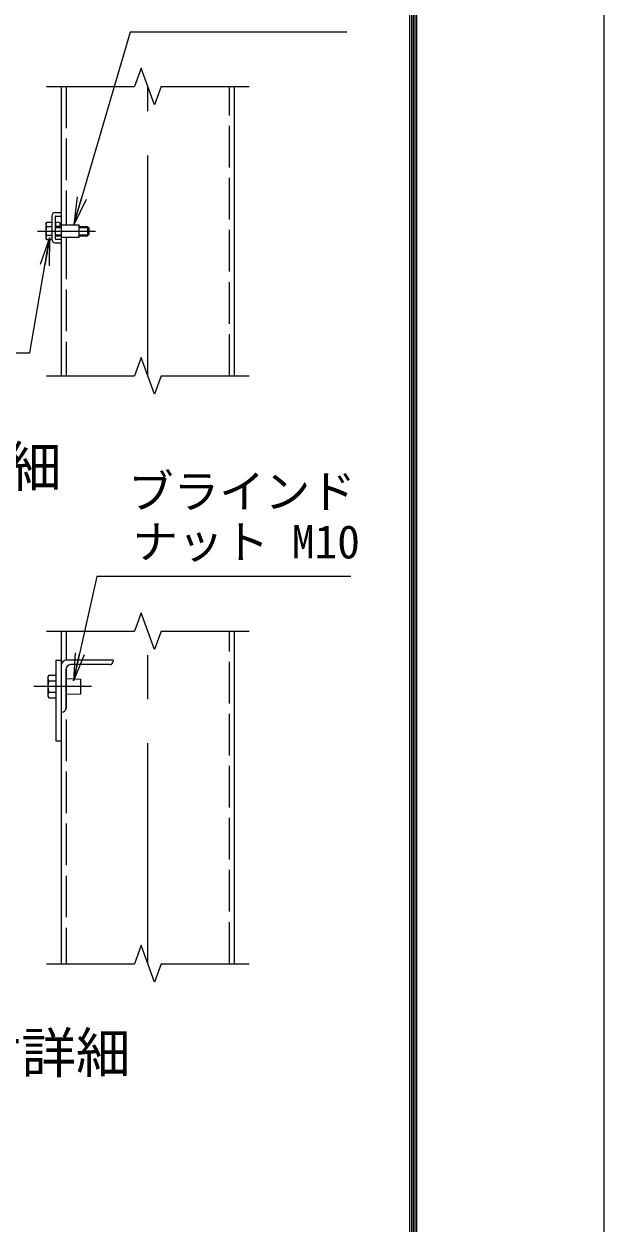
# Model space of a CAD drawing. Units: millimetres at full size; details may follow other scales. Extents: x -12600 to 12600, y -8910 to 8910.
# Drawn here: x 10094 to 12600, y -115 to 5072 of the extents above; entities that cross this region are included whole.
import ezdxf
from ezdxf.enums import TextEntityAlignment as Align

# ---------------------------------------------------------------- set-up
doc = ezdxf.new("R2010")
doc.units = ezdxf.units.MM
doc.header["$LTSCALE"] = 30
doc.linetypes.add('DASHED', pattern=[7.5, 6, -1.5])
doc.linetypes.add('USER1', pattern=[50.8, 31.75, -6.35, 6.35, -6.35])
for name, color, linetype, lineweight in [('0-0_D-STR1', 1, 'Continuous', 18), ('0-1_D-BMK', 2, 'USER1', 13), ('0-3_0', 7, 'Continuous', 18), ('0-6_D-STR3', 3, 'Continuous', 13), ('0-7_D-STR-DIM', 7, 'Continuous', 13), ('0-A_D-STR-TXT', 7, 'Continuous', 13), ('0-B_D-TTL-TXT', 7, 'Continuous', 13), ('0-C_D-TTL', 7, 'Continuous', 18)]:
    doc.layers.add(name, color=color, linetype=linetype, lineweight=lineweight)
doc.styles.add('ＭＳ ゴシック', font='')
doc.styles.get('ＭＳ ゴシック').set_extended_font_data('MS Gothic')

# ---------------------------------------------------------------- blocks, each defined once
blk = doc.blocks.new('_Open')
at = {"layer": '0-3_0'}
blk.add_line((-30, 5), (0, 0), dxfattribs=at)
blk.add_lwpolyline([(-30, -5), (0, 0), (-30, 0)], dxfattribs=at)

msp = doc.modelspace()

# ---------------------------------------------------------------- linework, layer by layer
at = {"layer": '0-0_D-STR1'}
for p, q in [((10253.92, 4801.61), (10253.92, 3551.61)), ((11003.92, 3551.61), (11003.92, 4801.61)), ((10253.92, 2447.87), (10253.92, 1010.37)), ((11003.92, 1010.37), (11003.92, 2447.87)), ((10253.92, 2297.87), (10253.92, 2097.87)), ((10478.92, 2322.87), (10278.92, 2322.87)), ((10463.92, 2302.87), (10296.42, 2302.87)), ((10478.92, 2322.87), (10478.92, 2317.87)), ((10273.92, 2280.37), (10273.92, 2112.87)), ((10258.92, 2097.87), (10253.92, 2097.87))]:
    msp.add_line(p, q, dxfattribs=at)
at = {"layer": '0-0_D-STR1', "linetype": 'DASHED'}
for p, q in [((10276.42, 4801.61), (10276.42, 4204.46)), ((10981.42, 3551.61), (10981.42, 4801.61)), ((10276.42, 4148.75), (10276.42, 3551.61)), ((10276.42, 2447.87), (10276.42, 2322.87)), ((10981.42, 1010.37), (10981.42, 2447.87)), ((10276.42, 2290.67), (10276.42, 1010.37))]:
    msp.add_line(p, q, dxfattribs=at)
at = {"layer": '0-0_D-STR1'}
for centre, radius, start, end in [((10278.92, 2297.87), 25, 90, 180), ((10296.42, 2280.37), 22.5, 90, 180), ((10463.92, 2317.87), 15, 270, 0), ((10258.92, 2112.87), 15, 270, 0)]:
    msp.add_arc(centre, radius, start, end, dxfattribs=at)
at = {"layer": '0-1_D-BMK'}
for p, q in [((10628.92, 3551.61), (10628.92, 4801.61)), ((10152.29, 4176.61), (10402.29, 4176.61)), ((10628.92, 1010.37), (10628.92, 2447.87)), ((10385.93, 2207.87), (10135.93, 2207.87))]:
    msp.add_line(p, q, dxfattribs=at)
at = {"layer": '0-6_D-STR3'}
for p, q in [((10228.92, 4256.61), (10253.92, 4256.61)), ((10253.92, 4256.61), (10253.92, 4241.61)), ((10187.42, 4208.11), (10190.9, 4214.14)), ((10187.42, 4208.11), (10187.42, 4145.11)), ((10213.92, 4214.14), (10190.9, 4214.14)), ((10213.92, 4241.61), (10213.92, 4141.61)), ((10213.92, 4214.14), (10213.92, 4139.08)), ((10228.92, 4239.11), (10228.92, 4144.11)), ((10231.42, 4241.61), (10253.92, 4241.61)), ((10253.92, 4204.61), (10332.42, 4204.11)), ((10332.42, 4149.11), (10332.42, 4204.11)), ((10213.92, 4195.37), (10190.9, 4195.37)), ((10213.92, 4157.84), (10190.9, 4157.84)), ((10228.92, 4196.61), (10253.92, 4196.61)), ((10228.92, 4192.86), (10253.92, 4192.86)), ((10228.92, 4160.36), (10253.92, 4160.36)), ((10228.92, 4156.61), (10253.92, 4156.61)), ((10332.42, 4196.61), (10367.92, 4196.61)), ((10332.42, 4192.86), (10371.67, 4192.86)), ((10332.42, 4160.36), (10371.67, 4160.36)), ((10332.42, 4156.61), (10367.92, 4156.61)), ((10367.92, 4196.61), (10373.92, 4190.61)), ((10367.92, 4196.61), (10367.92, 4156.61)), ((10367.92, 4156.61), (10373.92, 4162.61)), ((10373.92, 4190.61), (10373.92, 4162.61)), ((10187.42, 4145.11), (10190.9, 4139.08)), ((10213.92, 4139.08), (10190.9, 4139.08)), ((10228.92, 4126.61), (10253.92, 4126.61)), ((10231.42, 4141.61), (10253.92, 4141.61)), ((10332.42, 4149.11), (10253.92, 4148.61)), ((10253.92, 4141.61), (10253.92, 4126.61)), ((10231.42, 2322.87), (10231.42, 1972.87)), ((10231.42, 2322.87), (10253.92, 2322.87)), ((10253.92, 2322.87), (10253.92, 1972.87)), ((10196.42, 2249.12), (10200.94, 2256.94)), ((10196.42, 2249.12), (10196.42, 2166.62)), ((10200.94, 2256.94), (10231.42, 2256.94)), ((10200.94, 2232.4), (10231.42, 2232.4)), ((10231.42, 2256.94), (10231.42, 2158.79)), ((10273.92, 2242.28), (10338.92, 2240.37)), ((10338.92, 2175.37), (10338.92, 2240.37)), ((10200.94, 2183.33), (10231.42, 2183.33)), ((10196.42, 2166.62), (10200.94, 2158.79)), ((10200.94, 2158.79), (10231.42, 2158.79)), ((10338.92, 2175.37), (10273.92, 2173.45)), ((10231.42, 1972.87), (10253.92, 1972.87))]:
    msp.add_line(p, q, dxfattribs=at)
msp.add_circle((10239.92, 4206.61), 10, dxfattribs=at)
for centre, radius, start, end in [((10228.92, 4241.61), 15, 90, 180), ((10204.61, 4204.75), 16.61, 145.61585, 214.38415), ((10231.42, 4239.11), 2.5, 90, 180), ((10250.1, 4176.61), 62.1, 162.4121, 197.5879), ((10204.61, 4148.46), 16.61, 145.61585, 214.38415), ((10228.92, 4141.61), 15, 180, 270), ((10231.42, 4144.11), 2.5, 180, 270), ((10218.87, 2244.67), 21.72, 145.61575, 214.38425), ((10278.35, 2207.87), 81.2, 162.41205, 197.58795), ((10218.87, 2171.06), 21.72, 145.61575, 214.38425)]:
    msp.add_arc(centre, radius, start, end, dxfattribs=at)
at = {"layer": '0-7_D-STR-DIM'}
for p, q in [((10600.06, 4880.89), (10571.2, 4801.61)), ((10657.78, 4722.32), (10600.06, 4880.89)), ((10191.42, 4801.61), (10571.2, 4801.61)), ((10686.64, 4801.61), (10657.78, 4722.32)), ((10686.64, 4801.61), (11066.42, 4801.61)), ((10600.06, 3630.89), (10571.2, 3551.61)), ((10657.78, 3472.32), (10600.06, 3630.89)), ((10191.42, 3551.61), (10571.2, 3551.61)), ((10686.64, 3551.61), (10657.78, 3472.32)), ((10686.64, 3551.61), (11066.42, 3551.61)), ((10600.06, 2527.15), (10571.2, 2447.87)), ((10657.78, 2368.58), (10600.06, 2527.15)), ((10191.42, 2447.87), (10571.2, 2447.87)), ((10686.64, 2447.87), (10657.78, 2368.58)), ((10686.64, 2447.87), (11066.42, 2447.87)), ((10600.06, 1089.65), (10571.2, 1010.37)), ((10657.78, 931.08), (10600.06, 1089.65)), ((10191.42, 1010.37), (10571.2, 1010.37)), ((10686.64, 1010.37), (10657.78, 931.08)), ((10686.64, 1010.37), (11066.42, 1010.37))]:
    msp.add_line(p, q, dxfattribs=at)
at = {"layer": '0-A_D-STR-TXT'}
for points in [[(11488.58, 5036.82), (10552.43, 5036.82), (10309.48, 4206.18)], [(8895.06, 3651.17), (10119.15, 3651.17), (10204.27, 4146.49)], [(11505.73, 2683.77), (10408.04, 2683.77), (10308.16, 2234.74)]]:
    msp.add_lwpolyline(points, dxfattribs=at)
at = {"layer": '0-C_D-TTL', "color": 2}
msp.add_lwpolyline([(-12600, 8910), (12600, 8910), (12600, -8910), (-12600, -8910)], close=True, dxfattribs=at)
at = {"layer": '0-C_D-TTL'}
for points in [[(-11790, 8250), (11790, 8250), (11790, -8250), (-11790, -8250)], [(-11782.5, 8242.5), (11782.5, 8242.5), (11782.5, -8242.5), (-11782.5, -8242.5)], [(-11775, 8235), (11775, 8235), (11775, -8235), (-11775, -8235)], [(-11767.5, 8227.5), (11767.5, 8227.5), (11767.5, -8227.5), (-11767.5, -8227.5)], [(-11760, 8220), (11760, 8220), (11760, -8220), (-11760, -8220)]]:
    msp.add_lwpolyline(points, close=True, dxfattribs=at)

# ---------------------------------------------------------------- block references
at = {"layer": '0-A_D-STR-TXT', "xscale": 4, "yscale": 4}
for p, rotation in [((10308.92, 4204.26), 253.69669), ((10204.61, 4148.46), 80.24827), ((10307.72, 2232.79), 257.45939)]:
    msp.add_blockref('_Open', p, dxfattribs=dict(at, rotation=rotation))

# ---------------------------------------------------------------- texts
at = {"layer": '0-A_D-STR-TXT', "style": 'ＭＳ ゴシック'}
for s, p in [('ブラインド', (10543.3, 2936.31)), ('ナット M10', (10562.33, 2718.48))]:
    msp.add_text(s, height=144.3, dxfattribs=at).set_placement(p, align=Align.BOTTOM_LEFT)
at = {"layer": '0-B_D-TTL-TXT', "style": 'ＭＳ ゴシック'}
for s, p in [('中間鉄線取付詳細', (8367.33, 3020.77)), ('主柱･中間胴縁取付詳細', (8074.94, 486.57))]:
    msp.add_text(s, height=173.1, dxfattribs=at).set_placement(p, align=Align.BOTTOM_LEFT)

doc.saveas('drawing.dxf')
